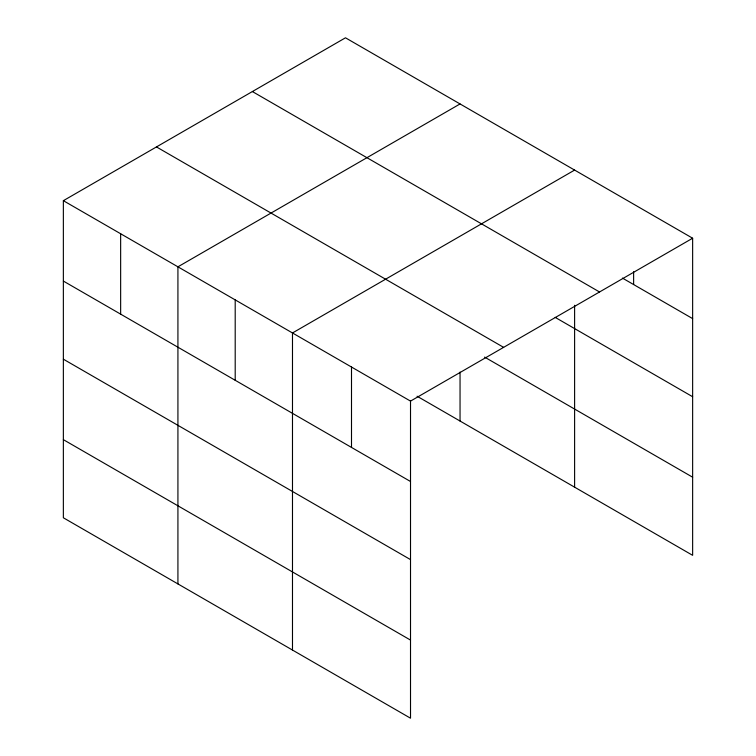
<?xml version="1.0" encoding="UTF-8"?>
<svg xmlns="http://www.w3.org/2000/svg" width="756" height="756" viewBox="0 0 756 756"><rect width="100%" height="100%" fill="white"/><g stroke="black" fill="none" stroke-linecap="round" stroke-linejoin="round"><path stroke-width="1.13" d="M410.517 559.61L410.517 401.105L63.362 200.68L63.362 517.775L410.517 718.2L410.517 559.61L63.362 359.185M574.607 305.273L574.607 487.176M417.085 396.229L692.638 555.32L692.638 238.225L345.483 37.8L63.362 200.68M460.045 103.941L177.925 266.821L177.925 583.915M574.607 170.081L292.487 332.961L292.487 650.056M410.517 401.105L692.638 238.225M622.424 278.085L692.638 318.616M252.381 91.552L599.536 291.977M555.169 317.369L692.638 396.73M156.464 146.929L503.619 347.354M484.596 357.097L692.638 477.206M63.362 281.071L410.517 481.496M63.362 439.661L410.517 640.086M633.622 271.735L633.622 284.549M460.045 372.065L460.045 421.035M351.502 367.038L351.502 447.429M235.201 299.896L235.201 380.287M120.648 233.755L120.648 314.146"/></g></svg>
